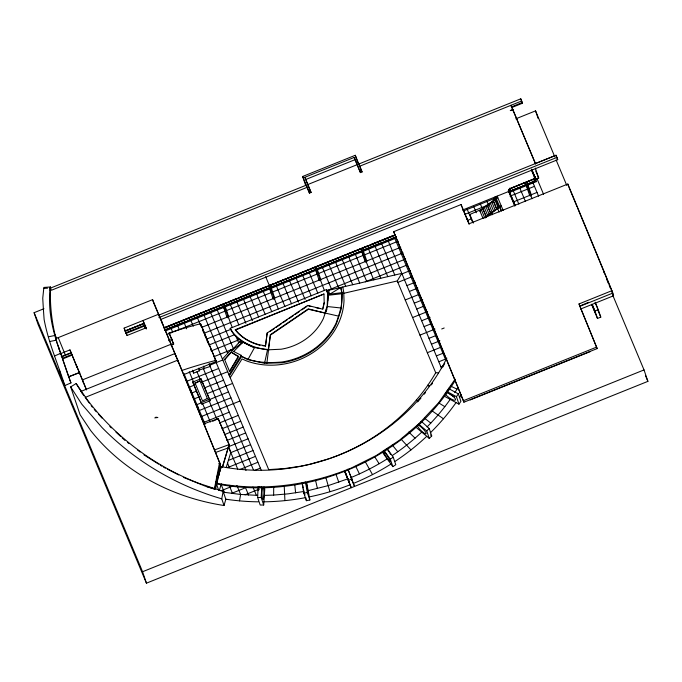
<?xml version="1.0" encoding="UTF-8"?>
<svg xmlns="http://www.w3.org/2000/svg" width="682" height="682" viewBox="0 0 682 682"><rect width="100%" height="100%" fill="white"/><g stroke="black" fill="none" stroke-linecap="round" stroke-linejoin="round"><path stroke-width="1.02" d="M264.343 495.388L273.644 495.081L273.712 486.419M50.459 289.083L50.485 288.102L306.124 185.223L309.449 193.125L311.094 192.469L304.905 177.286L354.248 157.423L360.437 172.606L362.082 171.941L355.279 155.291L302.646 176.476L305.655 185.385M50.383 286.977L50.349 288.136L50.383 286.977L43.87 287.429L42.753 298.179A180.577 16.291 81.8 0 0 44.134 319.577C48.388 342.33 57.748 363.591 64.858 385.535L70.945 382.909L57.143 343.097M55.66 337.13A220.192 193.518 -19 0 1 50.4 290.873L50.366 287.42M327.795 300.83L328.016 294.59L326.618 289.526L230.184 328.332C234.463 337.931 244.497 343.523 253.764 347.513M224.992 305.877L224.983 306.09A0.887 0.793 -18.7 0 1 223.56 306.661L223.406 306.516M271.052 287.344L271.044 287.548A0.887 0.793 -18.7 0 1 269.62 288.128L269.356 287.804A0.887 0.793 -18.7 0 1 269.313 287.395M241.428 356.362L247.881 359.653L264.531 363.293L281.939 362.781A67.399 60.323 -18.7 0 0 336.277 324.078L341.384 308.554L342.006 292.612L340.693 287.489L329.491 294.394L327.965 294.462L327.002 290.643L405.654 258.99M526.871 182.034L531.269 194.745L537.024 192.426M527.646 184.072L527.629 184.285A0.887 0.793 -18.7 0 1 526.206 184.856L510.605 191.139A1.475 1.321 -18.7 0 0 509.744 192.912L508.985 190.662A1.475 1.321 -18.7 0 1 509.846 188.888L534.177 179.025L535.029 177.269L531.747 169.247M509.633 188.351L509.906 189.05L509.582 188.241M241.786 343.43L239.697 341.733L242.937 342.211L231.53 350.659L240.865 340.454L242.937 342.211L254.531 347.547L267.523 349.84L281.146 349.218A53.213 47.621 -18.7 0 0 323.387 318.494L327.394 306.542L328.715 290.251L329.491 294.394M257.651 497.528L258.069 486.752L261.828 487.528L261.155 497.51L263.687 505.012L260.183 505.03L257.651 497.528L261.155 497.51M263.687 505.012L264.778 488.934L264.139 487.059M50.34 287.335C47.297 310.574 53.196 333.907 61.499 355.467M305.101 494.834L304.735 494.586M262.706 345.706L265.477 346.064L267.173 333.004L307.701 305.417L322.876 309.21M265.477 346.064L267.173 333.004M268.691 350.531L268.316 349.406L270.43 334.657L308.273 308.886L325.144 313.064M270.43 334.657L266.867 363.225M225.529 499.147A219.945 196.834 -18.7 0 0 234.821 500.383L239.493 500.861L240.652 494.459L236.918 485.533M224.02 505.507L221.761 498.823L223.15 491.381L199.033 483.385A229.621 229.45 23.6 0 1 180.568 475.422L176.067 473.24A232.886 232.238 0.2 0 1 162.81 466.096L158.488 463.53A234.165 232.647 -7.7 0 1 141.805 452.584L137.79 449.668A233.781 231.01 -11.5 0 1 126.144 440.504L122.393 437.307A231.957 227.558 -13.8 0 1 111.626 427.401L108.182 423.965A229.527 223.159 -15.2 0 1 98.379 413.411L95.267 409.771A226.876 218.223 -16.3 0 1 86.512 398.672L76.145 383.54L70.681 386.89L80.118 414.775L90.74 430.632A227.038 203.185 -18.7 0 0 224.02 505.507L225.836 499.301L223.15 491.381M220.047 466.266L220.354 464.655L219.595 462.43L214.344 489.122L205.896 486.36L214.421 488.866L214.617 489.454M215.555 489.147L216.518 484.254M216.902 482.293L220.354 464.655L218.538 459.813A432.874 12.131 68.1 0 0 177.772 360.147L152.572 299.654L55.839 338.587L56.853 342.04M217.515 478.969L219.527 468.875M217.396 479.548L220.653 468.057L220.039 466.249L216.919 477.016L217.797 479.574M216.688 482.899L217.541 478.824M322.748 308.835L324.189 302.203L323.95 294.019L235.264 329.713C241.147 337.812 250.456 342.637 259.936 345.348M323.08 308.264L324.317 302.578M267.523 349.84L264.531 363.293M214.839 488.679L216.97 479.659M217.029 482.225L217.763 479.702M218.197 473.564L216.68 478.781L217.217 480.384M508.303 190.934L509.122 190.602L508.286 190.883M218.76 475.047L220.576 468.312M222.537 467.093L229.118 444.63L218.24 418.637L204.924 423.479M219.331 490.409L221.318 483.819M226.322 467.221L230.772 452.49L228.581 446.037M222.451 466.846L229.118 444.63L214.574 449.915M325.016 312.688L327.19 305.945L327.633 293.465L326.618 289.526M326.013 311.887L326.951 308.997M455.15 379.141L438.637 402.721L418.867 423.795L399.362 440.308L376.293 455.508L351.46 467.954C309.202 485.465 261.598 491.765 216.237 483.146L221.224 466.624A194.225 173.816 -18.7 0 0 446.838 358.101M455.406 379.891L454.434 381.715C405.526 460 306.755 501.287 216.492 483.896L216.288 483.154M254.531 347.547L247.881 359.653M327.002 290.643L401.8 273.397L397.274 280.958L435.721 372.764L435.082 373.855A184.472 165.087 -18.7 0 1 428.091 384.81L427.264 386.003A184.472 165.087 -18.7 0 1 416.54 399.831L415.585 400.939A183.935 164.609 -18.7 0 1 403.454 413.684L403.386 413.744A184.472 165.087 -18.7 0 1 389.959 425.474L388.783 426.395A184.472 165.087 -18.7 0 1 374.154 436.83L372.892 437.639A184.472 165.087 -18.7 0 1 357.24 446.659L355.902 447.349A184.472 165.087 -18.7 0 1 339.397 454.851L338.587 455.175M231.215 351.878L224.608 359.61L231.488 352.074A69.061 61.806 -18.7 0 0 238.325 356.226L229.544 371.392L238.214 357.615M241.258 355.339L229.05 374.733L229.433 375.859L241.633 356.464L241.258 355.339L232.741 351L231.147 349.534L222.468 359.013L222.852 360.139M230.218 377.734L242.033 358.954L247.157 361.153A69.18 61.909 -18.7 0 0 344.018 300.515L343.754 292.356L342.79 287.003M458.372 393.881L460.904 401.374L458.969 404.17L456.428 396.668L458.372 393.881L449.276 388.928L449.02 388.177M456.062 402.585L455.798 402.96A219.945 196.834 -18.7 0 1 444.323 417.759L443.215 419.055A219.945 196.834 -18.7 0 1 430.308 432.865M450.435 399.081L449.523 400.36A212.852 190.491 -18.7 0 1 438.876 414.034L437.853 415.244A212.852 190.491 -18.7 0 1 431.493 422.337L430.402 423.488A212.852 190.491 -18.7 0 1 427.068 426.923M233.807 351.375L242.937 342.211M392.815 466.624L390.275 459.131L384.418 451.075L387.103 448.389L393.241 457.221L395.782 464.723L392.815 466.624L383.395 453.675L382.764 451.799M426.736 430.922L429.2 428.484L421.382 421.399L419.123 424.545L426.736 430.922L429.276 438.415L431.732 435.977L429.2 428.484M421.638 422.149L419.123 424.545L418.867 423.795M426.744 436.301L426.574 436.463A219.945 196.834 -18.7 0 1 412.158 448.961L410.786 450.035A219.945 196.834 -18.7 0 1 395.21 461.288M421.74 432.107L421.331 432.49A212.852 190.491 -18.7 0 1 415.389 437.861L414.17 438.918A212.852 190.491 -18.7 0 1 406.719 445.056L405.449 446.045A212.852 190.491 -18.7 0 1 398.979 450.887L397.666 451.834A212.852 190.491 -18.7 0 1 392.338 455.508M449.276 388.928L447.042 390.957L447.298 391.707L456.428 396.668M534.816 177.039L534.202 177.03L534.927 176.672M483.385 208.709L479.975 211.258L479.719 210.508L483.095 218.572M486.786 206.169L496.164 199.161M485.269 217.882L499.753 207.055L500.187 208.163M270.558 335.033L308.4 309.261L338.408 316.081L338.664 316.832M269.884 331.623L274.198 328.681M275.92 327.513L281.095 323.984M282.825 322.816L287.131 319.875M288.861 318.707L293.175 315.766M294.897 314.598L299.21 311.657M301.794 309.901L306.968 306.38M390.275 459.131L393.241 457.221M390.939 464.05L390.803 464.144A219.945 196.834 -18.7 0 1 372.5 474.612A219.757 196.672 -18.7 0 1 353.327 483.478L353.302 483.487M387.171 458.867L386.899 459.046A212.852 190.491 -18.7 0 1 379.951 463.257L378.536 464.075A212.852 190.491 -18.7 0 1 369.968 468.756L368.519 469.506A212.852 190.491 -18.7 0 1 359.712 473.768L358.221 474.45A212.852 190.491 -18.7 0 1 352.236 477.05L350.872 477.613L351.102 478.167M535.029 177.618L535.626 179.997L534.85 181.173L510.554 191.011A1.628 1.458 -18.7 0 0 509.607 192.963L508.849 190.713A1.628 1.458 -18.7 0 1 509.795 188.769L533.674 179.153L534.722 178.19L534.773 176.868M527.271 184.831L531.977 198.743M509.633 191.105L526.214 184.856C529.309 183.202 538.712 182.512 534.91 176.817M302.279 483.606L305.476 482.055L307.326 492.506L309.867 500.008L306.397 500.69L303.857 493.197L302.024 482.856M534.628 176.911A1.773 1.586 -18.7 0 1 533.605 179.042C533.102 177.883 534.185 180.346 533.588 178.974L509.744 188.641M54.816 355.859L60.903 353.233M580.817 305.613L588.421 302.331M364.401 254.906L398.194 241.181M512.804 109.606L510.341 110.595L512.804 109.606L513.35 111.2M143.868 323.404L125.138 330.94L126.997 335.518M219.792 463.257L218.965 463.589L219.74 463.325L219.314 462.089A413.676 11.594 68.1 0 0 185.282 378.774M354.248 157.423L355.007 159.673L305.664 179.528L304.905 177.286M306.013 180.372L307.77 184.558L357.112 164.694L360.437 172.606M511.577 107.611L522.446 103.238L520.775 98.83L358.758 164.038L362.082 171.941M307.028 187.38L51.397 290.259L50.485 288.102M359.678 166.22L521.687 100.987M522.19 102.488L511.543 106.886L510.997 105.318L535.472 163.527L556.035 155.249L557.714 159.699L160.492 319.56M309.449 193.125L308.776 191.131L310.421 190.466M359.772 170.611L361.417 169.946M612.803 295.34L644.03 369.917L647.9 381.357L146.442 583.17L37.97 324.138L34.1 312.688L43.972 308.716M515.814 118.821L535.558 110.876L554.867 156.996M60.101 353.864L69.965 349.892L77.092 367.487M146.298 328.818L144.013 323.362L125.096 330.975L124.124 328.11L158.667 314.206L159.707 317.283L153.586 302.655M158.804 315.127L556.035 155.257L557.714 159.699M61.269 356.66L70.945 352.764M71.576 352.756L61.9 356.643L62.667 358.928L72.556 354.955M125.13 331.196L144.081 323.566L143.041 320.497L146.11 327.837L127.193 335.45L124.133 328.11M158.889 317.616L556.938 157.406M62.446 358.246L72.121 354.359M125.718 332.782L144.635 325.169L144.081 323.566M125.914 333.481L145.675 325.527M579.027 303.925L597.159 348.587L463.922 402.201L434.272 329.994A745.264 20.878 68.1 0 0 400.206 247.907L393.667 231.701L461.109 204.557L469.139 223.756L567.825 184.038L570.843 191.258A585.932 16.419 68.1 0 1 611.422 289.475L612.743 293.107L579.845 306.346L579.027 303.925L611.916 290.685M534.492 178.539L535.472 180.696L535.609 180.057M164.132 327.735L177.968 322.168M180.926 320.975L183.893 319.781M185.871 318.988L190.815 317.002M192.784 316.201L207.609 310.242M209.587 309.44L214.523 307.454M216.501 306.661L226.381 302.68M228.359 301.887L236.27 298.707M240.217 297.113L243.184 295.92M245.162 295.127L250.098 293.141M252.076 292.339L266.901 286.38M268.878 285.579L273.814 283.593M275.792 282.8L285.673 278.819M287.651 278.026L295.553 274.846M298.52 273.653L302.476 272.058M304.453 271.265L309.389 269.279M311.367 268.478L333.106 259.731M335.084 258.938L338.05 257.745M340.02 256.943L344.964 254.957M346.942 254.164L361.767 248.197M363.736 247.404L368.681 245.418M370.658 244.616L392.397 235.87M164.123 327.88L395.483 234.77M164.234 327.982L395.466 234.923M164.294 328.102L395.492 235.06M535.754 178.974L538.601 177.832M535.072 179.519L538.695 178.062L535.319 168.079M166.058 329.372L185.794 321.427M187.772 320.634L221.326 307.13M268.367 288.196L224.941 305.672L228.623 316.542L273.03 298.673L269.731 288.929L225.324 306.798M269.356 287.804L270.174 287.472M271.001 287.139L273.959 285.946M275.929 285.153L315.672 269.586A0.887 0.793 -18.7 0 0 317.096 269.015L322.978 266.219M324.947 265.426L329.883 263.44M331.861 262.647L361.724 251.053A0.887 0.793 -18.7 0 0 363.156 250.482L363.105 250.072M364.077 249.68L382.44 242.289M384.367 241.513L389.2 239.57M391.136 238.794L395.969 236.85M462.549 210.047L508.67 191.489L514.748 206.007M526.768 184.2L527.587 183.876M528.55 183.484L534.296 181.173M164.882 330.131L396.251 237.021M164.942 330.25L396.293 237.14M165.453 330.898L223.679 307.463M315.792 270.387L271.376 288.264L274.675 298.008L319.091 280.14L315.408 269.271M317.437 269.731L361.844 251.854M363.489 251.198L396.344 237.967M463.905 210.781L495.891 197.908L495.516 196.783L501.372 210.772M509.053 192.614L536.197 181.685L535.822 180.56M489.216 214.566L485.686 206.049L485.84 206.501L482.703 208.283L486.232 216.791L487.57 215.222L496.667 208.99L493.146 200.474L496.274 198.701L496.121 198.249L497.869 197.882M490.699 213.449L487.178 204.941L493.299 200.934M464.919 214.327L487.477 205.248M510.034 196.169L527.894 188.982L529.01 191.659M528.831 188.607L534.475 186.339M167.073 334.47L172.708 332.202L171.071 328.298M173.646 331.819L225.341 311.018L223.713 307.113M226.288 310.642L271.402 292.484M272.34 292.101L317.454 273.942L315.817 270.038M318.4 273.567L363.463 255.281L364.563 257.907M470.103 215.231L469.847 214.48L482.856 208.735M69.564 376.438L79.189 372.56M79.82 372.585L68.601 376.822L69.053 378.05M499.65 206.757L498.005 207.422L496.667 208.99M498.934 207.388L499.753 207.055M168.582 340.71L172.341 339.193M201.48 327.471L226.978 317.207L223.295 306.337M400.743 247.276L366.788 260.942L362.338 248.112M467.468 220.422L471.228 218.905M500.366 207.183L497.545 208.317L499.113 212.068M513.52 201.881L529.624 195.41L525.345 182.503L526.206 184.856M170.969 345.066L173.705 343.967L169.102 332.978L172.657 331.81A214.839 95.668 -22.7 0 1 200.559 323.762L216.279 361.503L184.2 374.418L183.97 373.727L205.129 424.264M403.096 252.903L203.935 333.327L202.707 330.395M206.39 339.184L230.567 329.457M80.732 391.485L175.035 353.532L175.905 356.098M235.392 330.088L323.95 294.019M365.271 281.819L406.131 265.375M208.845 345.049L234.378 334.768M184.89 377.828A413.676 11.594 68.1 0 0 178.624 362.662L177.772 360.139L85.156 397.41L89.351 403.079M402.005 273.883L410.462 270.481M239.74 339.457L211.292 350.906L210.482 348.954M397.879 282.391L411.033 277.097M213.747 356.763L233.039 349.005M406.907 285.605L415.372 282.203M222.784 359.977L209.621 365.271L253.38 469.77M192.546 370.386L193.688 373.122L199.451 370.812L198.564 368.186M199.451 370.812L199.144 370.079L210.141 366.507L209.161 363.617M409.362 291.461L417.819 288.06M186.698 381.349L218.658 368.485M192.75 382.073L200.977 378.766L209.562 399.268L210.073 400.769L201.846 404.076L192.75 382.073L201.846 404.076M199.962 380.863L195.112 383.241L199.962 380.863L207.464 398.851M405.236 299.969L418.398 294.675M189.17 387.197L194.796 384.938M201.369 382.287L227.694 371.699M414.272 303.183L422.729 299.782M191.625 393.062L196.425 391.127M204.651 387.819L223.568 380.206M416.728 309.04L423.3 306.397M194.08 398.919L199.698 396.66M232.596 383.42L207.106 393.676L210.073 400.769M207.337 398.476L202.486 400.854L194.984 382.866M201.343 402.585L209.562 399.268M412.601 317.548L427.64 311.495M196.535 404.776L201.335 402.849M208.735 399.865L228.47 391.928M421.629 320.762L430.095 317.36M198.965 410.649L230.925 397.785M424.085 326.618L430.666 323.976M201.42 416.506L239.962 400.999M419.959 335.126L434.997 329.074M203.875 422.363L229.254 412.15M441.714 328.98L444.187 327.991M212.741 421.271L218.24 418.637M428.995 338.34L435.568 335.697M219.485 422.925L238.291 415.364M431.45 344.197L439.907 340.795M221.94 428.79L240.737 421.22M427.324 352.705L440.478 347.411M224.395 434.647L243.193 427.085M436.352 355.919L442.933 353.276M226.85 440.512L245.648 432.942M438.807 361.784L445.389 359.133L394.742 238.188M228.368 446.744L248.103 438.799M580.766 308.963L613.578 295.766L612.402 292.297M440.947 366.882L442.823 366.123M230.721 452.643L250.558 444.664M598.25 309.637L600.782 317.13L597.492 318.46L594.96 310.958L598.25 309.637L595.488 303.047M228.368 460.435L253.013 450.521M227.583 467.605L255.46 456.386M240.055 469.429L257.915 462.243M254.727 470.367L260.371 468.099M220.951 490.81L232.75 486.061M231.479 493.427L245.537 487.766L248.589 495.047M463.922 402.201L463.419 400.709L596.648 347.087M470.162 399.942L590.237 351.622M245.026 494.817L259.271 489.088M344.487 471.185L351.256 487.715L344.93 471.151L348.221 469.83L354.546 486.385L353.736 484.45M348.724 480.213L352.014 478.892M146.442 583.17L142.572 571.729L644.03 369.917M347.846 478.841L328.392 485.567L308.324 490.614M350.037 484.791L347.198 485.899A219.945 196.834 -18.7 0 1 333.6 490.614L329.005 492.012A219.945 196.834 -18.7 0 1 310.412 496.675L309.355 496.888M336.968 455.815L337.778 455.499M336.158 456.13L332.901 457.341M215.452 452.498L228.103 447.98M331.264 457.929L332.083 457.639M330.446 458.219L328.801 458.781M171.225 344.802L173.705 343.967M327.982 459.063L310.446 464.092M309.594 464.289L307.062 464.868M397.274 280.958L341.963 293.72L327.931 295.297M306.209 465.056L304.513 465.422M48.388 336.814L54.799 335.493M49.65 341.529L56.205 340.182M303.661 465.593L301.112 466.096M305.886 497.579L305.715 497.613A219.945 196.834 -18.7 0 1 286.807 500.426L282.067 500.903A219.945 196.834 -18.7 0 1 267.821 501.739L263.908 501.816M303.857 493.197L307.326 492.506M300.259 466.258L284.846 468.525L268.708 469.617L203.969 315.05M304.129 491.441L288.196 493.845L273.644 495.081M327.965 294.462L342.006 292.612M222.409 466.718L220.26 467.153M154.754 417.887L157.874 417.512L155.828 417.171M268.316 349.406L267.387 349.448A53.213 47.621 -18.7 0 1 233.065 332.825L230.184 328.332M43.716 288.35L47.51 288.23M435.721 372.764L438.603 372.764M257.651 495.379L240.328 494.433L223.253 492.165M327.394 306.542L341.205 308.017L341.384 308.554M265.349 345.689C253.747 344.64 242.647 338.732 235.264 329.713M308.835 306.013L310.839 306.474M315.86 307.616L319.867 308.52M221.761 498.823C176.536 485.695 134.84 461.066 101.891 427.418L81.78 404.162L70.681 386.89M183.381 477.366L202.75 485.149M203.722 485.541L204.95 486.053M450.674 386.097L457.017 389.124M241.351 356.132C253.551 362.918 268.094 363.139 281.683 362.031A67.399 60.323 -18.7 0 0 336.021 323.328C340.233 311.972 344.248 299.543 340.693 287.489M163.578 467.196L165.479 468.167M167.371 469.139L178.752 474.962M444.332 396.208L458.969 404.17M438.91 403.019L444.834 406.668M143.953 454.877L158.71 464.186M160.279 465.201L161.847 466.207M416.378 400.019L417.93 401.093M431.544 410.521L443.453 418.774M231.343 352.253L231.616 352.449A69.061 61.806 -18.7 0 0 238.453 356.601L238.632 356.379M127.466 442.354L129.162 443.641M137.619 450.111L140.151 452.047M424.588 418.245L430.794 423.07M430.495 434.937L431.732 435.977M416.762 427.938L429.276 438.415M109.819 426.48L111.354 427.895M115.966 432.141L120.578 436.386M122.112 437.801L124.891 440.384M408.782 432.047L415.057 438.151M401.357 439.438L410.965 449.898M94.235 409.515L96.315 411.792M98.438 414.145L101.976 418.066M392.286 445.031L397.785 451.74M81.363 392.338L83.895 395.713M91.149 405.517L92.351 407.137M79.76 389.456L76.145 383.54M374.537 456.565L379.132 463.726M533.605 178.965L533.597 179.11M598.583 311.512L598.583 311.163M352.355 480.793L352.355 480.443M365.228 461.646L372.5 474.612M355.714 466.275L359.44 473.896M348.067 469.838L349.32 472.694M524.663 182.972L524.467 182.495M64.858 385.535L61.67 378.519L59.453 370.283M597.85 309.892L598.284 310.873M351.622 479.173L352.057 480.154M535.003 178.897L536.197 181.685M595.028 302.169L597.33 307.804M535.609 164.149L510.988 105.292M307.77 184.558L311.094 192.469M58.251 337.616L65.319 355.015M606.486 278.81L608.455 283.516M609.239 285.4L610.424 288.23M611.609 291.052L613.578 295.766M556.103 159.938L566.785 185.444M645.436 375.467L647.9 381.357M522.446 103.238L520.775 98.83M598.327 311.273L600.782 317.13M592.198 304.368L594.96 310.958M535.72 170.952L538.695 178.062M591.771 304.786L597.492 318.46M537.049 178.718L543.571 194.293M531.602 169.306L535.677 179.068M531.466 169.358L535.532 179.119M534.841 177.806L535.694 180.253M531.295 169.758L534.432 177.243M532.898 182.58L538.592 196.177M526.325 185.231L527.501 188.044M524.646 182.929L525.362 185.061M519.744 187.882L525.438 201.471M513.162 190.525L518.857 204.123M508.985 190.662L515.149 205.393M508.849 190.713L515.089 205.674M508.712 190.772L514.953 205.725M497.152 196.118L503.188 210.533M501.364 210.968L499.497 206.305L501.244 205.938M495.456 199.033L499.011 207.609M494.638 199.366L498.158 207.874M493.427 198.471L494.211 200.346M493.146 200.474L496.513 208.539M491.654 201.591L495.175 210.099M490.162 202.707L493.683 211.215M488.67 203.824L492.191 212.332M486.846 201.122L488.414 204.873M491.756 212.835L492.54 214.711M487.178 204.941L490.546 212.997M484.194 207.166L487.724 215.674M482.703 208.283L486.078 216.339M480.264 203.765L482.566 209.263M481.211 209.4L484.74 217.908L484.587 217.456M473.683 206.416L476.351 212.775M469.847 214.48L473.376 223.048M467.11 209.067L472.797 222.656M462.123 207.558L467.247 219.826M355.007 159.673L357.112 164.694M388.169 240.84L441.655 368.578M381.588 243.5L394.784 275.008M375.015 246.151L387.777 276.628M368.433 248.811L380.761 278.247M361.861 251.462L363.063 254.326M373.753 279.867L366.277 261.999L362.594 251.129M355.279 254.113L366.737 281.478M348.707 256.773L359.729 283.098M342.134 259.424L352.722 284.718M302.646 176.476L308.776 191.131M335.553 262.084L345.706 286.329M328.98 264.735L338.698 287.949M322.398 267.395L331.682 289.569M324.41 290.549L316.542 269.671M309.244 272.689L317.829 293.2M302.663 275.332L311.248 295.843M296.082 277.983L305.076 299.466M289.5 280.634L298.503 302.117M282.928 283.277L291.512 303.788M276.346 285.928L284.931 306.44M351.477 479.054L353.327 483.478M265.648 276.653L269.484 285.818M269.765 288.571L270.993 291.504M278.35 309.082L270.481 288.205M263.184 291.223L271.777 311.734M256.603 293.874L265.196 314.376M250.03 296.517L258.614 317.028M243.448 299.168L252.442 320.651M236.867 301.811L245.861 323.302M230.286 304.462L238.879 324.973M232.298 327.616L224.429 306.738M235.819 336.03L238.674 342.85M217.132 309.756L233.397 348.613M210.55 312.407L227.72 353.404M224.48 359.235L229.544 371.392M216.279 361.503L200.559 323.762M197.388 317.701L201.071 326.49M204.753 335.28L205.981 338.212M206.799 340.165L208.027 343.097M214.975 359.695L261.189 470.051M190.815 320.352L193.262 326.209M184.234 322.995L186.689 328.86M203.253 368.425L245.989 470.469M252.937 487.067L256.406 495.354M218.291 418.97L229.118 444.63M206.697 392.704L200.977 378.766M177.652 325.646L179.289 329.551M196.979 371.801L200.312 379.763M209.246 401.101L216.91 419.404M228.768 447.699L237.771 469.207M189.264 371.724L193.731 382.406M202.673 403.753L210.337 422.047M227.549 463.155L229.143 466.974M173.578 344.453L169.102 332.978M160.023 317.983L178.624 362.662L177.772 360.147M229.109 485.243L232.596 493.572M220.772 468.381L220.218 467.034L221.3 466.855M221.113 484.501L224.404 492.361M143.936 325.664L145.121 328.485M69.973 349.909L86.333 389.234M34.1 312.688L142.572 571.729M569.257 188.061L571.9 194.396A745.264 20.878 68.1 0 1 577.1 206.893M467.647 220.772L469.122 224.31M144.635 325.169L146.161 328.835M86.435 389.942L76.171 364.759M592.257 304.735L595.454 313.106L591.729 304.232M612.743 293.107L600.399 263.141A745.264 20.878 68.1 0 0 577.509 207.865M580.229 307.284L597.159 348.587M349.909 474.109L352.057 479.591M306.201 482.421L308.537 494.476L306.039 482.66M70.945 382.909L69.513 379.269M597.85 309.159L598.284 310.31M348.067 470.188L348.366 471.04M335.97 474.229L338.775 482.208M306.67 186.817L306.124 185.223L306.627 186.715M130.1 329.201L130.654 330.796M603.476 270.609L604.388 273.294M567.825 184.038L568.882 187.158M535.558 110.876L538.141 118.506M535.097 178.556L535.549 180.227M533.674 179.153L534.5 181.514M509.795 188.769L510.605 191.139M494.689 197.115L495.072 198.24M466.65 217.797L467.699 220.891M461.109 204.557L461.782 206.561M355.279 155.291L357.956 163.211M360.914 248.683L361.673 250.933M361.469 250.729L365.143 261.598L320.736 279.475L317.053 268.606M307.539 188.88L307.804 189.664M384.162 450.325L384.418 451.075M316.286 266.645L317.045 268.896M314.862 267.216L315.621 269.467M347.965 469.08L348.263 469.949M344.674 470.409L344.93 471.151M270.225 285.178L270.993 287.429M268.802 285.749L269.569 288M306.653 482.43L309.867 500.008M224.173 303.712L224.932 305.962M222.75 304.291L223.508 306.533M261.573 486.778L261.828 487.528M203.492 366.2L204.387 368.826M192.716 370.232L193.688 373.122M197.771 406.685L198.002 407.376M191.02 390.573L191.258 391.263M218.717 474.919L218.973 475.669M172.052 346.814L171.165 344.188L82.462 379.883L83.349 382.508M161.736 321.546L162.683 324.351M215.734 481.663L218.709 490.46M152.572 299.654L153.672 302.919M50.221 288.367L50.459 289.074M50.042 289.833L50.4 290.873M80.28 390.223L80.698 391.442M58.558 347.147L59.573 350.139M62.531 358.877L68.353 376.055M50.178 288.682L50.442 289.509M325.834 477.494L329.926 491.731M304.172 492.54L304.479 493.725M56.163 338.604L55.174 334.521A219.945 193.296 -19 0 0 56.154 338.604M315.561 480.29L317.42 488.559M303.516 489.565L303.848 491.125M303.209 487.98L302.74 485.132M306.056 498.619L306.397 500.69M294.726 484.399L295.621 492.864M284.206 485.61L284.914 500.622M461.467 394.554A219.945 196.834 -18.7 0 1 459.625 397.384M258.342 501.824A219.945 196.834 -18.7 0 1 239.493 500.861M458.134 387.316A212.852 190.491 -18.7 0 1 457.324 388.646L456.497 389.968A212.852 190.491 -18.7 0 1 454.817 392.602M531.005 194.421A0.887 0.793 -18.7 0 1 531.167 195.487A0.887 0.793 -18.7 0 1 530.008 195.802A0.887 0.793 -18.7 0 1 529.641 194.788M393.667 231.701A585.932 16.419 68.1 0 1 463.419 400.709M444.698 363.489A194.225 173.816 -18.7 0 1 442.686 367.163M432.567 383.173A194.225 173.816 -18.7 0 1 431.339 384.904M425.551 392.525A194.225 173.816 -18.7 0 1 424.213 394.179M420.93 398.1A194.225 173.816 -18.7 0 1 417.529 401.954M454.502 396.898A6.206 1.765 34.8 0 1 449.327 393.531M445.499 392.713A6.206 1.765 34.8 0 1 453.735 396.89A6.206 1.765 34.8 0 1 452.967 399.857A6.206 1.765 34.8 0 1 445.261 393.65M417.512 424.946A6.206 1.33 45.3 0 1 424.826 430.93A6.206 1.33 45.3 0 1 423.386 432.652A6.206 1.33 45.3 0 1 417.29 425.21M386.839 449.438A6.206 0.742 57.3 0 1 387.385 449.958M388.084 450.785A6.206 0.742 57.3 0 1 388.911 451.876M389.797 453.138A6.206 0.742 57.3 0 1 390.675 454.493M258.572 490.614A6.206 0.963 89.7 0 1 258.7 489.25M263.099 487.11A6.206 0.963 89.7 0 1 263.815 496.326A6.206 0.963 89.7 0 1 262.246 497.212A6.206 0.963 89.7 0 1 262.604 487.391M273.772 297.548A0.887 0.793 -18.7 0 1 274.718 298.418A0.887 0.793 -18.7 0 1 273.491 299.091A0.887 0.793 -18.7 0 1 273.175 297.872M228.163 316.124A0.887 0.793 -18.7 0 1 228.479 317.343A0.887 0.793 -18.7 0 1 227.08 317.386A0.887 0.793 -18.7 0 1 227.49 316.141M365.884 260.473A0.887 0.793 -18.7 0 1 366.839 261.283A0.887 0.793 -18.7 0 1 365.748 262.058A0.887 0.793 -18.7 0 1 365.168 260.984M320.276 279.057A0.887 0.793 -18.7 0 1 320.676 280.157A0.887 0.793 -18.7 0 1 319.415 280.498A0.887 0.793 -18.7 0 1 319.236 279.339M181.958 370.437A214.839 95.668 -22.7 0 1 215.896 360.386M344.623 470.887L349.227 482.396L344.623 470.887M429.43 386.2L427.759 385.287L429.43 386.2M384.426 453.786A6.206 0.742 57.3 0 0 390.138 461.637A6.206 0.742 57.3 0 0 385.944 453.777A6.206 0.742 57.3 0 0 384.426 453.786"/></g></svg>
